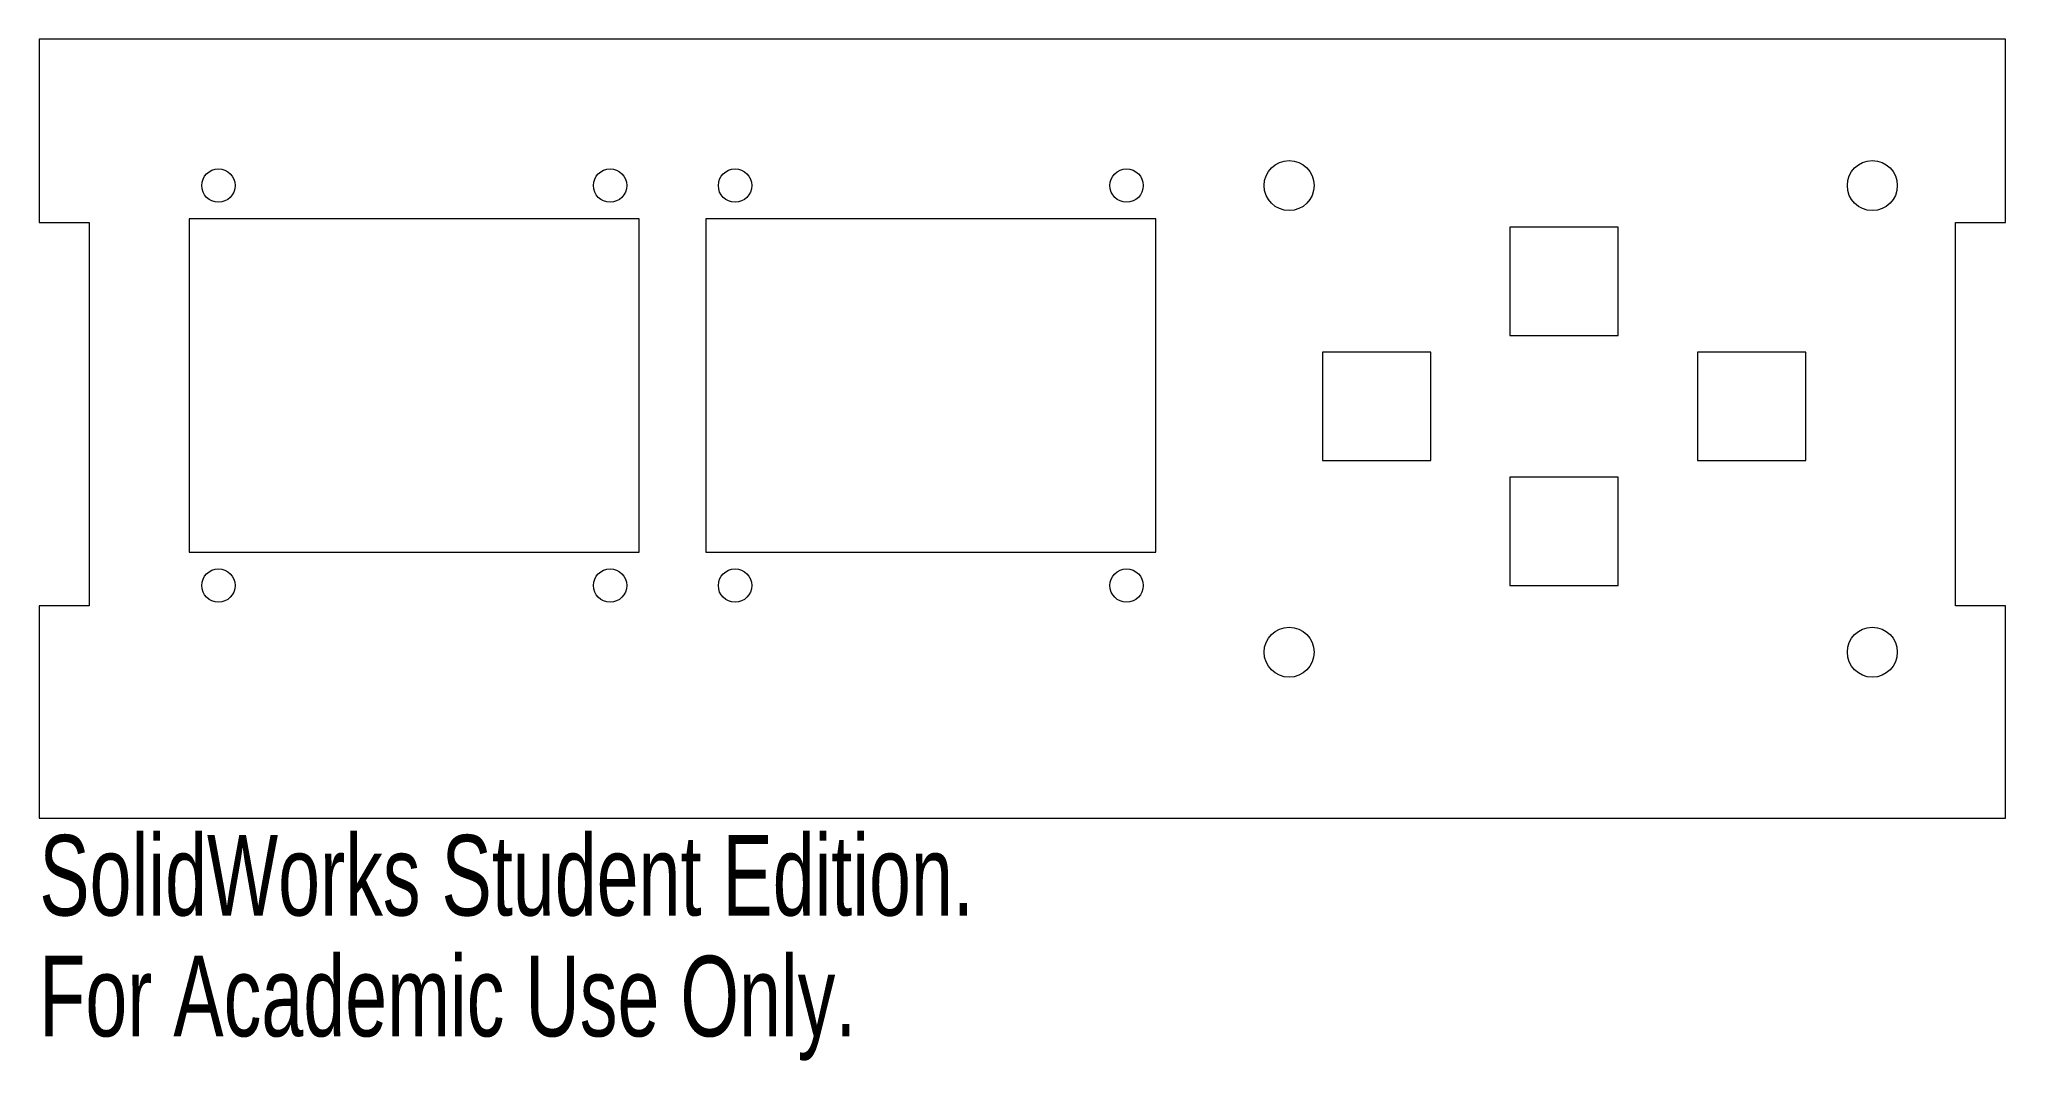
# Model space of a CAD drawing. Header units: millimetres. Extents: x -56 to 62, y -33 to 28.
import ezdxf

# ---------------------------------------------------------------- set-up
doc = ezdxf.new("R2010")
doc.units = ezdxf.units.MM
doc.styles.add('SLDTEXTSTYLE0', font='TXT', dxfattribs={"width": 0.7})

msp = doc.modelspace()

# ---------------------------------------------------------------- linework, layer by layer
at = {"color": 7, "linetype": 'Continuous', "lineweight": 15}
for p, q in [((62.45, 27.85), (-55.55, 27.85)), ((-55.55, 27.85), (-55.55, 16.85)), ((62.45, 16.85), (62.45, 27.85)), ((-55.55, 16.85), (-52.55, 16.85)), ((-52.55, 16.85), (-52.55, -6.15)), ((-19.55, 17.07), (-46.55, 17.07)), ((-46.55, 17.07), (-46.55, -2.93)), ((-19.55, -2.93), (-19.55, 17.07)), ((11.45, 17.07), (-15.55, 17.07)), ((-15.55, 17.07), (-15.55, -2.93)), ((11.45, -2.93), (11.45, 17.07)), ((39.2, 16.57), (32.7, 16.57)), ((32.7, 16.57), (32.7, 10.07)), ((39.2, 10.07), (39.2, 16.57)), ((59.45, 16.85), (62.45, 16.85)), ((59.45, -6.15), (59.45, 16.85)), ((32.7, 10.07), (39.2, 10.07)), ((27.95, 9.07), (21.45, 9.07)), ((21.45, 9.07), (21.45, 2.57)), ((27.95, 2.57), (27.95, 9.07)), ((50.45, 9.07), (43.95, 9.07)), ((43.95, 9.07), (43.95, 2.57)), ((50.45, 2.57), (50.45, 9.07)), ((21.45, 2.57), (27.95, 2.57)), ((43.95, 2.57), (50.45, 2.57)), ((39.2, 1.57), (32.7, 1.57)), ((32.7, 1.57), (32.7, -4.93)), ((39.2, -4.93), (39.2, 1.57)), ((-46.55, -2.93), (-19.55, -2.93)), ((-15.55, -2.93), (11.45, -2.93)), ((32.7, -4.93), (39.2, -4.93)), ((-55.55, -6.15), (-55.55, -18.88)), ((-52.55, -6.15), (-55.55, -6.15)), ((62.45, -6.15), (59.45, -6.15)), ((62.45, -18.88), (62.45, -6.15)), ((-55.55, -18.88), (62.45, -18.88))]:
    msp.add_line(p, q, dxfattribs=at)
for centre, radius in [((-44.8, 19.07), 1), ((-21.3, 19.07), 1), ((-13.8, 19.07), 1), ((9.7, 19.07), 1), ((19.45, 19.07), 1.5), ((54.45, 19.07), 1.5), ((-44.8, -4.93), 1), ((-21.3, -4.93), 1), ((-13.8, -4.93), 1), ((9.7, -4.93), 1), ((19.45, -8.93), 1.5), ((54.45, -8.93), 1.5)]:
    msp.add_circle(centre, radius, dxfattribs=at)

# ---------------------------------------------------------------- texts
at = {"color": 7, "linetype": 'Continuous', "char_height": 4.8336, "attachment_point": 1, "style": 'SLDTEXTSTYLE0'}
for s, insert in [('SolidWorks Student Edition.', (-55.55, -19.9)), ('For Academic Use Only.', (-55.55, -27.15))]:
    msp.add_mtext(s, dxfattribs=dict(at, insert=insert))

doc.saveas('drawing.dxf')
